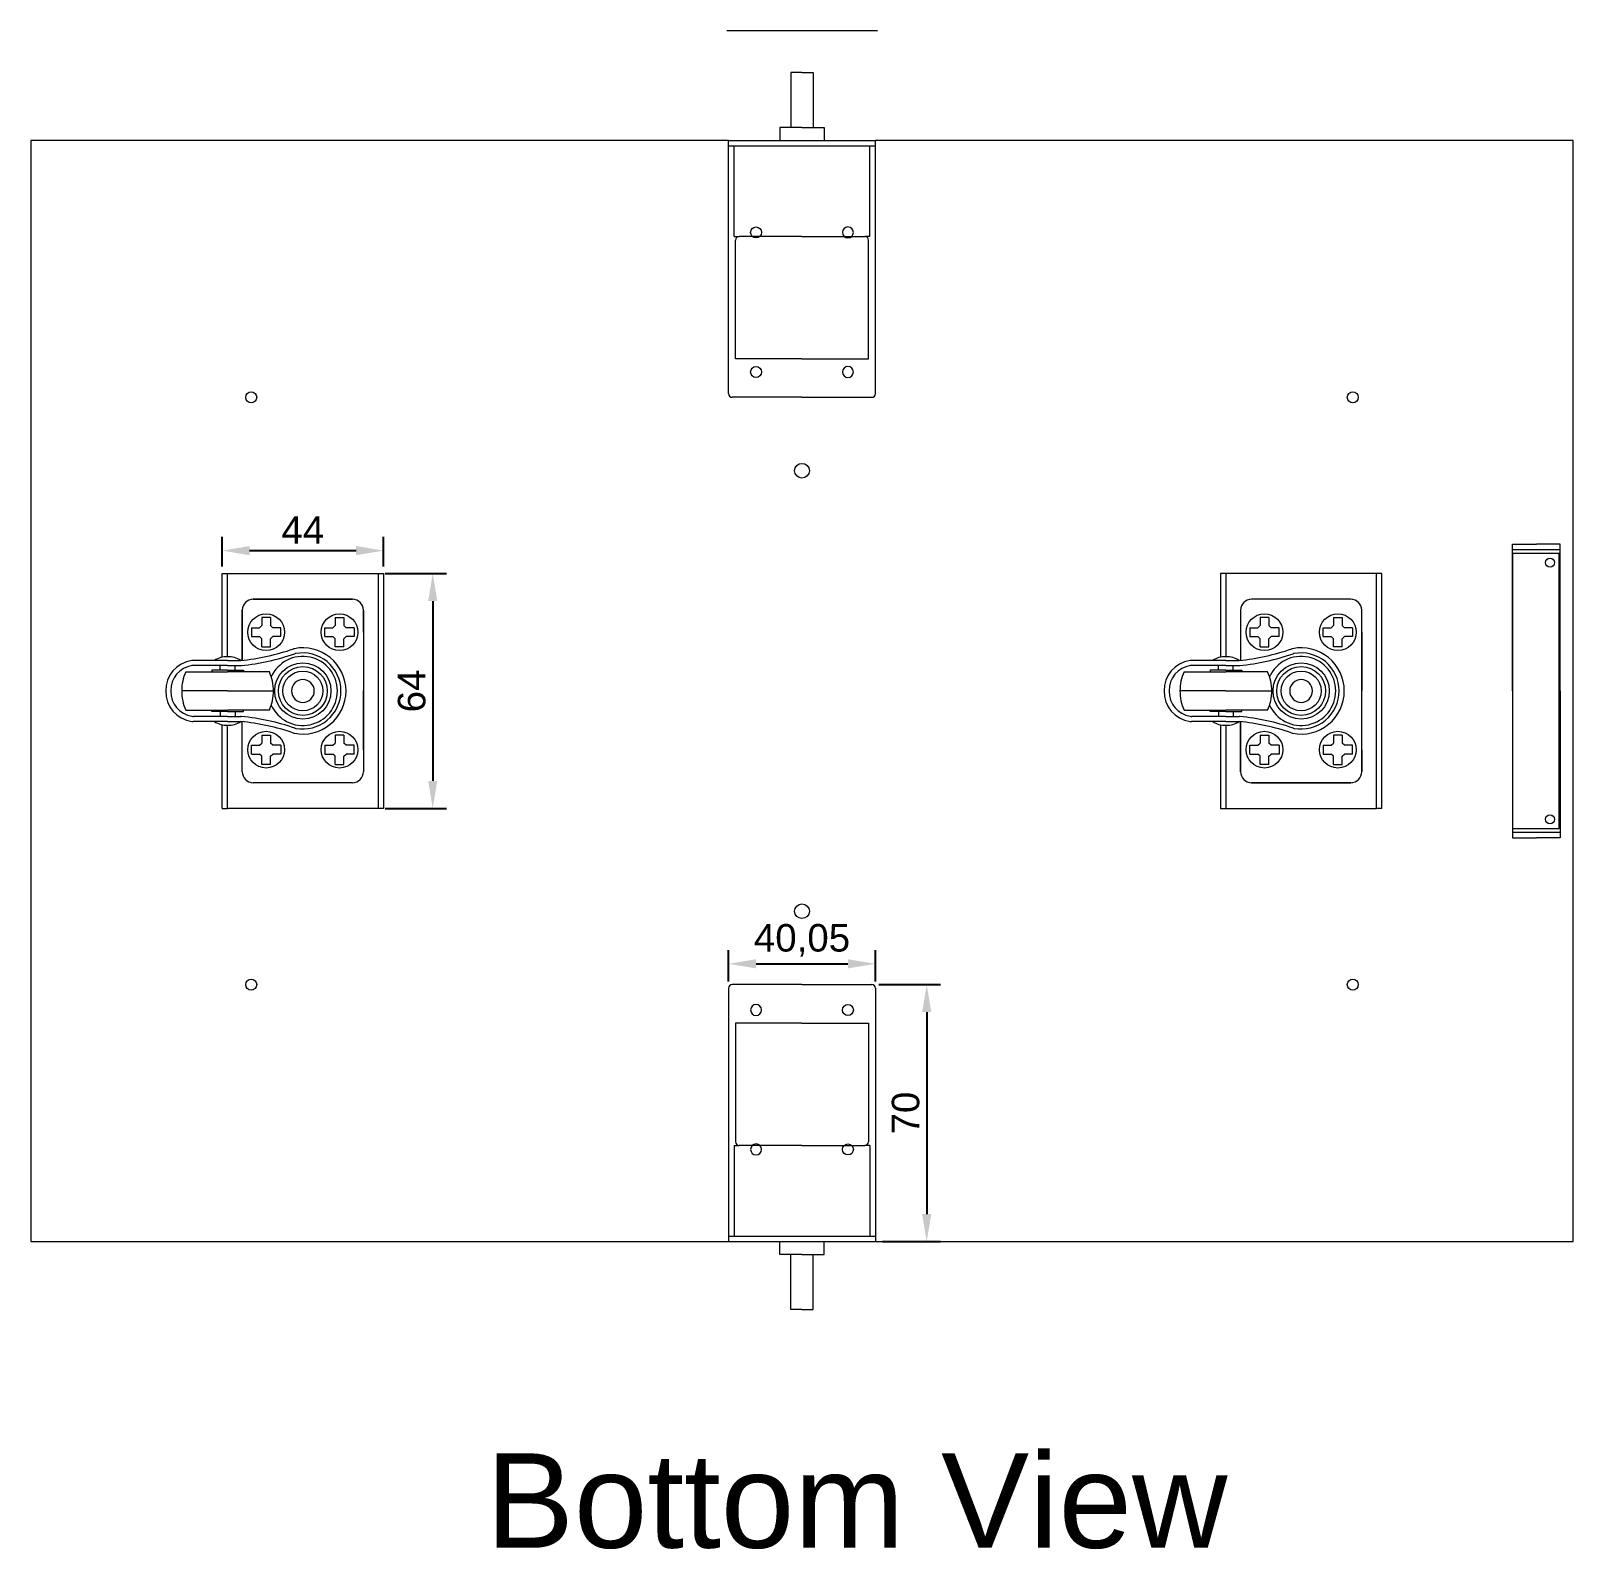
# Model space of a CAD drawing. Header units: millimetres. Extents: x 75 to 1428, y 7 to 1318.
# Drawn here: x 650 to 1070, y 16.2 to 429.8 of the extents above; entities that cross this region are included whole.
import ezdxf

# ---------------------------------------------------------------- set-up
doc = ezdxf.new("R2010")
doc.units = ezdxf.units.MM
doc.layers.get('0').update_dxf_attribs({"lineweight": 5})
doc.layers.add('Dimensions', color=30, linetype='Continuous')
doc.styles.get("Standard").update_dxf_attribs({"font": 'arial.ttf'})
doc.dimstyles.new('ISO-25', dxfattribs={"dimscale": 3, "dimtxt": 2.5, "dimasz": 2.5, "dimexe": 1.25, "dimexo": 0.625, "dimtad": 1, "dimtxsty": 'Standard', "dimcen": 2.5, "dimadec": 0, "dimazin": 0, "dimtfac": 1, "dimtmove": 0, "dimatfit": 3, "dimfxl": 1, "dimarcsym": 0})

# ---------------------------------------------------------------- blocks, each defined once
blk = doc.blocks.new('*U25')
blk.add_circle((0, 0), 1.5)
blk = doc.blocks.new('*U26')
at = {"color": 0, "linetype": 'ByBlock', "lineweight": -2, "transparency": 16777216}
for p in [(0, 0), (0, -38)]:
    blk.add_blockref('*U25', p, dxfattribs=at)
blk = doc.blocks.new('*U27')
blk.add_circle((0, 0), 1.5)
blk = doc.blocks.new('*U28')
at = {"color": 0, "linetype": 'ByBlock', "lineweight": -2, "transparency": 16777216}
for p in [(0, 0), (0, -38)]:
    blk.add_blockref('*U27', p, dxfattribs=at)
blk = doc.blocks.new('*U29')
blk.add_circle((0, 0), 1.5)
blk = doc.blocks.new('*U30')
at = {"color": 0, "linetype": 'ByBlock', "lineweight": -2, "transparency": 16777216}
for p in [(0, 0), (0, -38)]:
    blk.add_blockref('*U29', p, dxfattribs=at)
blk = doc.blocks.new('*U31')
blk.add_circle((0, 0), 1.5)
blk = doc.blocks.new('*U32')
at = {"color": 0, "linetype": 'ByBlock', "lineweight": -2, "transparency": 16777216}
for p in [(0, 0), (0, -38)]:
    blk.add_blockref('*U31', p, dxfattribs=at)
blk = doc.blocks.new('*U55')
for p, q in [((-1.1, 1.1955), (-1.1, -1.1955)), ((-1.1, 1.1955), (1.1, 1.1955)), ((-1.1, -1.1955), (1.1, -1.1955))]:
    blk.add_line(p, q)
blk = doc.blocks.new('*U56')
at = {"color": 0, "linetype": 'ByBlock', "lineweight": -2, "transparency": 16777216}
for p, rotation in [((1154.12, 1221.73), 270.0000000000001), ((1157.02, 1218.83), 180), ((1154.12, 1215.93), 90.00000000000001)]:
    blk.add_blockref('*U55', p, dxfattribs=dict(at, rotation=rotation))
blk.add_blockref('*U55', (1151.22, 1218.83), dxfattribs=at)
blk = doc.blocks.new('*U57')
for p, q in [((-1.1, 1.1955), (-1.1, -1.1955)), ((-1.1, 1.1955), (1.1, 1.1955)), ((-1.1, -1.1955), (1.1, -1.1955))]:
    blk.add_line(p, q)
blk = doc.blocks.new('*U58')
at = {"color": 0, "linetype": 'ByBlock', "lineweight": -2, "transparency": 16777216}
for p, rotation in [((1154.12, 1221.73), 270.0000000000001), ((1157.02, 1218.83), 180), ((1154.12, 1215.93), 90.00000000000001)]:
    blk.add_blockref('*U57', p, dxfattribs=dict(at, rotation=rotation))
blk.add_blockref('*U57', (1151.22, 1218.83), dxfattribs=at)
blk = doc.blocks.new('*U59')
for p, q in [((-1.1, 1.1955), (-1.1, -1.1955)), ((-1.1, 1.1955), (1.1, 1.1955)), ((-1.1, -1.1955), (1.1, -1.1955))]:
    blk.add_line(p, q)
blk = doc.blocks.new('*U60')
at = {"color": 0, "linetype": 'ByBlock', "lineweight": -2, "transparency": 16777216}
for p, rotation in [((1154.12, 1221.73), 270.0000000000001), ((1157.02, 1218.83), 180), ((1154.12, 1215.93), 90.00000000000001)]:
    blk.add_blockref('*U59', p, dxfattribs=dict(at, rotation=rotation))
blk.add_blockref('*U59', (1151.22, 1218.83), dxfattribs=at)
blk = doc.blocks.new('*U61')
for p, q in [((-1.1, 1.1955), (-1.1, -1.1955)), ((-1.1, 1.1955), (1.1, 1.1955)), ((-1.1, -1.1955), (1.1, -1.1955))]:
    blk.add_line(p, q)
blk = doc.blocks.new('*U62')
at = {"color": 0, "linetype": 'ByBlock', "lineweight": -2, "transparency": 16777216}
for p, rotation in [((1154.12, 1221.73), 270.0000000000001), ((1157.02, 1218.83), 180), ((1154.12, 1215.93), 90.00000000000001)]:
    blk.add_blockref('*U61', p, dxfattribs=dict(at, rotation=rotation))
blk.add_blockref('*U61', (1151.22, 1218.83), dxfattribs=at)
blk = doc.blocks.new('Roda (Bottom)')
for p, q in [((-16.5, 22), (-16.5, 8.35)), ((13.5, 25), (-13.5, 25)), ((16.5, 16), (16.5, 22)), ((-11.2, 17.8), (-11.8, 17.2)), ((-8.8, 17.8), (-8.2, 17.2)), ((8.8, 17.8), (8.2, 17.2)), ((11.2, 17.8), (11.8, 17.2)), ((-11.8, 14.8), (-11.2, 14.2)), ((-8.2, 14.8), (-8.8, 14.2)), ((8.2, 14.8), (8.8, 14.2)), ((11.8, 14.8), (11.2, 14.2)), ((16.5, 16), (16.5, 0)), ((-31.88, 5.19), (-20.5, 5.19)), ((-20.5, 8.31), (-29.85, 8.31)), ((-20.5, 6.93), (-29.75, 6.93)), ((-20.5, 5.63), (-24.82, 5.63)), ((-24.82, 5.63), (-24.82, 5.19)), ((-22.53, 5.63), (-22.53, 6.93)), ((-20.5, 8.31), (-16.91, 8.31)), ((-20.5, 6.93), (-16.9, 6.93)), ((-20.5, 5.63), (-16.18, 5.63)), ((-9.12, 5.19), (-20.5, 5.19)), ((-18.47, 5.63), (-18.47, 6.93)), ((-16.18, 5.63), (-16.18, 5.19)), ((-20.5, 0), (-33, 0)), ((-20.5, 0), (-8, 0)), ((16.5, -16), (16.5, 0)), ((-31.88, -5.19), (-20.5, -5.19)), ((-20.5, -8.31), (-29.85, -8.31)), ((-20.5, -6.93), (-29.75, -6.93)), ((-24.82, -5.63), (-24.82, -5.19)), ((-20.5, -5.63), (-24.82, -5.63)), ((-22.53, -5.63), (-22.53, -6.93)), ((-9.12, -5.19), (-20.5, -5.19)), ((-20.5, -5.63), (-16.18, -5.63)), ((-20.5, -6.93), (-16.9, -6.93)), ((-20.5, -8.31), (-16.91, -8.31)), ((-18.47, -5.63), (-18.47, -6.93)), ((-16.5, -22), (-16.5, -8.35)), ((-16.18, -5.63), (-16.18, -5.19)), ((-11.8, -14.8), (-11.2, -14.2)), ((-8.2, -14.8), (-8.8, -14.2)), ((8.2, -14.8), (8.8, -14.2)), ((11.8, -14.8), (11.2, -14.2)), ((16.5, -16), (16.5, -22)), ((-11.2, -17.8), (-11.8, -17.2)), ((-8.8, -17.8), (-8.2, -17.2)), ((8.8, -17.8), (8.2, -17.2)), ((11.2, -17.8), (11.8, -17.2)), ((13.5, -25), (-13.5, -25))]:
    blk.add_line(p, q)
for centre, radius in [((-10, 16), 5), ((10, 16), 5), ((0, 0), 7.66), ((0, 0), 6.65), ((0, 0), 5.43), ((-10, -16), 5), ((10, -16), 5)]:
    blk.add_circle(centre, radius)
for centre, radius, start, end in [((-13.5, 22), 3, 90, 180), ((13.5, 22), 3, 0, 90), ((-20.75, 3.41), 5.93, 87.572, 124.2913), ((-20.25, 3.41), 5.93, 55.7087, 92.428), ((-23.28, 71.63), 63.64, 275.7483, 288.9923), ((-23.28, 71.63), 65.02, 275.8126, 288.91), ((0, 0), 9.41, 204.0311, 155.9689), ((-1.92, 9.56), 2, 101.3356, 108.9923), ((0, 0), 11.75, 0, 101.3356), ((-1.56, 8.23), 2, 100.7313, 108.91), ((0, 0), 10.37, 0, 100.7313), ((-29.16, 0.18), 8.17, 97.5632, 181.2575), ((-29.16, 0.18), 6.8, 98.8288, 181.2575), ((-20.7, 0.06), 12.3, 155.3471, 180.2989), ((-29.85, 5.31), 3, 90, 97.5632), ((-29.75, 3.93), 3, 90, 98.8288), ((-16.9, 8.93), 2, 270, 275.8126), ((-20.3, 0.06), 12.3, 359.7011, 24.6529), ((-29.16, -0.18), 8.17, 178.7425, 262.4368), ((0, 0), 3.1, 0, 180), ((0, 0), 3.1, 180, 0), ((0, 0), 11.75, 258.6644, 0), ((0, 0), 10.37, 259.2687, 0), ((-29.16, -0.18), 6.8, 178.7425, 261.1712), ((-20.7, -0.06), 12.3, 179.7011, 204.6529), ((-20.3, -0.06), 12.3, 335.3471, 0.2989), ((-29.85, -5.31), 3, 262.4368, 270), ((-29.75, -3.93), 3, 261.1712, 270), ((-20.75, -3.41), 5.93, 235.7087, 272.428), ((-20.25, -3.41), 5.93, 267.572, 304.2913), ((-23.28, -71.63), 63.64, 71.0077, 84.2517), ((-16.9, -8.93), 2, 84.1874, 90), ((-23.28, -71.63), 65.02, 71.09, 84.1874), ((-1.92, -9.56), 2, 251.0077, 258.6644), ((-1.56, -8.23), 2, 251.09, 259.2687), ((-13.5, -22), 3, 180, 270), ((13.5, -22), 3, 270, 0)]:
    blk.add_arc(centre, radius, start, end)
blk.add_blockref('*U56', (-1164.12, -1202.83))
at = {"xscale": -1}
blk.add_blockref('*U58', (1164.12, -1202.83), dxfattribs=at)
at = {"xscale": -1, "rotation": 180}
blk.add_blockref('*U60', (-1164.12, 1202.83), dxfattribs=at)
at = {"rotation": 179.9999999999937}
blk.add_blockref('*U62', (1164.12, 1202.83), dxfattribs=at)
blk = doc.blocks.new('*D65')
at = {"layer": 'Defpoints', "color": 0, "transparency": 16777216}
for p in [(880.02, 175.67), (839.98, 169), (880.02, 169)]:
    blk.add_point(p, dxfattribs=at)
at = {"layer": 'Dimensions', "color": 0, "lineweight": -2, "transparency": 16777216}
for p, q in [((839.98, 170.88), (839.98, 179.42)), ((880.02, 170.88), (880.02, 179.42)), ((847.48, 175.67), (872.52, 175.67))]:
    blk.add_line(p, q, dxfattribs=at)
at = {"layer": 'Dimensions', "color": 0, "transparency": 16777216}
for points in [[(847.48, 176.92), (847.48, 174.42), (839.98, 175.67)], [(872.52, 176.92), (872.52, 174.42), (880.02, 175.67)]]:
    blk.add_solid(points, dxfattribs=at)
at = {"layer": 'Dimensions', "color": 0, "transparency": 16777216, "insert": (860, 182.05), "char_height": 7.5, "attachment_point": 5}
blk.add_mtext('40,05', dxfattribs=at)
blk = doc.blocks.new('*D66')
at = {"layer": 'Defpoints', "color": 0, "transparency": 16777216}
for p in [(879.03, 170), (880.03, 100), (893.96, 100)]:
    blk.add_point(p, dxfattribs=at)
at = {"layer": 'Dimensions', "color": 0, "lineweight": -2, "transparency": 16777216}
for p, q in [((880.9, 170), (897.71, 170)), ((893.96, 162.5), (893.96, 107.5)), ((881.9, 100), (897.71, 100))]:
    blk.add_line(p, q, dxfattribs=at)
at = {"layer": 'Dimensions', "color": 0, "transparency": 16777216}
for points in [[(892.71, 162.5), (895.21, 162.5), (893.96, 170)], [(892.71, 107.5), (895.21, 107.5), (893.96, 100)]]:
    blk.add_solid(points, dxfattribs=at)
at = {"layer": 'Dimensions', "color": 0, "transparency": 16777216, "insert": (888.25, 135), "char_height": 7.5, "attachment_point": 5, "rotation": 90}
blk.add_mtext('70', dxfattribs=at)
blk = doc.blocks.new('*D67')
at = {"layer": 'Defpoints', "color": 0, "transparency": 16777216}
for p in [(744.57, 282), (744.57, 218), (759.44, 218)]:
    blk.add_point(p, dxfattribs=at)
at = {"layer": 'Dimensions', "color": 0, "lineweight": -2, "transparency": 16777216}
for p, q in [((746.45, 282), (763.19, 282)), ((759.44, 274.5), (759.44, 225.5)), ((746.45, 218), (763.19, 218))]:
    blk.add_line(p, q, dxfattribs=at)
at = {"layer": 'Dimensions', "color": 0, "transparency": 16777216}
for points in [[(758.19, 274.5), (760.69, 274.5), (759.44, 282)], [(758.19, 225.5), (760.69, 225.5), (759.44, 218)]]:
    blk.add_solid(points, dxfattribs=at)
at = {"layer": 'Dimensions', "color": 0, "transparency": 16777216, "insert": (753.74, 250), "char_height": 7.5, "attachment_point": 5, "rotation": 90}
blk.add_mtext('64', dxfattribs=at)
blk = doc.blocks.new('*D68')
at = {"layer": 'Defpoints', "color": 0, "transparency": 16777216}
for p in [(746.07, 288.23), (702.07, 282), (746.07, 282)]:
    blk.add_point(p, dxfattribs=at)
at = {"layer": 'Dimensions', "color": 0, "lineweight": -2, "transparency": 16777216}
for p, q in [((702.07, 283.88), (702.07, 291.98)), ((746.07, 283.88), (746.07, 291.98)), ((709.57, 288.23), (738.57, 288.23))]:
    blk.add_line(p, q, dxfattribs=at)
at = {"layer": 'Dimensions', "color": 0, "transparency": 16777216}
for points in [[(709.57, 289.48), (709.57, 286.98), (702.07, 288.23)], [(738.57, 289.48), (738.57, 286.98), (746.07, 288.23)]]:
    blk.add_solid(points, dxfattribs=at)
at = {"layer": 'Dimensions', "color": 0, "transparency": 16777216, "insert": (724.07, 293.85), "char_height": 7.5, "attachment_point": 5}
blk.add_mtext('44', dxfattribs=at)

msp = doc.modelspace()

# ---------------------------------------------------------------- linework, layer by layer
for p, q in [((880.577, 429.84), (839.527, 429.84)), ((860, 418.5), (857, 418.5)), ((857, 418.5), (857, 403.5)), ((860, 418.5), (863, 418.5)), ((863, 418.5), (863, 403.5)), ((860, 403.5), (854, 403.5)), ((854, 403.5), (854, 400)), ((860, 403.5), (866, 403.5)), ((866, 403.5), (866, 400)), ((650, 400), (650, 100)), ((839.975, 400), (650, 400)), ((839.975, 331), (839.975, 400)), ((839.975, 400), (880.025, 400)), ((1070, 400), (880.025, 400)), ((880.025, 331), (880.025, 400)), ((1070, 100), (1070, 400)), ((839.975, 398.5), (880.025, 398.5)), ((841.5, 373.8), (841.5, 398.5)), ((878.5, 373.8), (878.5, 398.5)), ((841.5, 373.8), (842.9, 373.8)), ((860, 373.8), (842.9, 373.8)), ((860, 373.8), (877.1, 373.8)), ((878.5, 373.8), (877.1, 373.8)), ((841.9, 340.5), (841.9, 372.8)), ((878.1, 340.5), (878.1, 372.8)), ((860, 340.5), (841.9, 340.5)), ((860, 340.5), (878.1, 340.5)), ((860, 330), (840.975, 330)), ((860, 330), (879.025, 330)), ((1053.5, 250), (1053.5, 290)), ((1053.5, 290), (1060, 290)), ((1066.5, 290), (1060, 290)), ((1066.5, 250), (1066.5, 290)), ((1053.5, 288.5), (1060, 288.5)), ((1066.2, 287.465), (1053.5, 287.465)), ((1053.5, 287.465), (1053.5, 212.535)), ((1060, 288.5), (1066.5, 288.5)), ((1066.2, 212.535), (1066.2, 287.465)), ((702.073, 282), (703.573, 282)), ((702.073, 259.208), (702.073, 282)), ((703.573, 282), (744.573, 282)), ((703.573, 259.335), (703.573, 282)), ((744.573, 282), (744.573, 218)), ((744.573, 282), (746.073, 282)), ((746.073, 282), (746.073, 218)), ((973.927, 282), (973.927, 259.208)), ((975.427, 282), (973.927, 282)), ((1016.427, 282), (975.427, 282)), ((975.427, 282), (975.427, 259.335)), ((1016.427, 250), (1016.427, 282)), ((1017.927, 282), (1016.427, 282)), ((1017.927, 250), (1017.927, 282)), ((710.573, 275), (737.573, 275)), ((1009.427, 275), (982.427, 275)), ((707.573, 258.351), (707.573, 272)), ((740.573, 272), (740.573, 228)), ((979.427, 272), (979.427, 258.351)), ((1012.427, 250), (1012.427, 272)), ((1012.427, 228), (1012.427, 250)), ((1016.427, 218), (1016.427, 250)), ((1017.927, 218), (1017.927, 250)), ((1053.5, 250), (1053.5, 210)), ((1066.5, 250), (1066.5, 210)), ((702.073, 218), (702.073, 240.792)), ((703.573, 218), (703.573, 240.665)), ((707.573, 228), (707.573, 241.649)), ((973.927, 240.792), (973.927, 218)), ((975.427, 240.665), (975.427, 218)), ((979.427, 241.649), (979.427, 228)), ((737.573, 225), (710.573, 225)), ((982.427, 225), (1009.427, 225)), ((702.073, 218), (703.573, 218)), ((744.573, 218), (703.573, 218)), ((746.073, 218), (744.573, 218)), ((973.927, 218), (975.427, 218)), ((975.427, 218), (1016.427, 218)), ((1017.927, 218), (1016.427, 218)), ((1053.5, 212.535), (1066.2, 212.535)), ((1053.5, 211.5), (1060, 211.5)), ((1053.5, 210), (1060, 210)), ((1060, 211.5), (1066.5, 211.5)), ((1066.5, 210), (1060, 210)), ((839.975, 169), (839.975, 100)), ((860, 170), (840.975, 170)), ((860, 170), (879.025, 170)), ((880.025, 169), (880.025, 100)), ((860, 159.5), (841.9, 159.5)), ((841.9, 159.5), (841.9, 127.2)), ((860, 159.5), (878.1, 159.5)), ((878.1, 159.5), (878.1, 127.2)), ((841.5, 126.2), (841.5, 101.5)), ((841.5, 126.2), (842.9, 126.2)), ((860, 126.2), (842.9, 126.2)), ((860, 126.2), (877.1, 126.2)), ((878.5, 126.2), (877.1, 126.2)), ((878.5, 126.2), (878.5, 101.5)), ((839.975, 101.5), (880.025, 101.5)), ((650, 100), (839.975, 100)), ((839.975, 100), (880.025, 100)), ((854, 96.5), (854, 100)), ((866, 96.5), (866, 100)), ((880.025, 100), (1070, 100)), ((860, 96.5), (854, 96.5)), ((857, 81.5), (857, 96.5)), ((860, 96.5), (866, 96.5)), ((863, 81.5), (863, 96.5)), ((860, 81.5), (857, 81.5)), ((860, 81.5), (863, 81.5))]:
    msp.add_line(p, q)
for centre, radius in [((710, 330), 1.5), ((1010, 330), 1.5), ((860, 310), 2), ((1063.7, 284.965), 1.25), ((1063.7, 215.035), 1.25), ((860, 190), 2), ((710, 170), 1.5), ((1010, 170), 1.5)]:
    msp.add_circle(centre, radius)
for centre, radius, start, end in [((842.9, 372.8), 1, 90, 180), ((877.1, 372.8), 1, 0, 90), ((840.975, 331), 1, 180, 270), ((879.025, 331), 1, 270, 0), ((710.573, 272), 3, 90, 180), ((737.573, 272), 3, 0, 90), ((982.427, 272), 3, 90, 180), ((1009.427, 272), 3, 0, 90), ((710.573, 228), 3, 180, 270), ((737.573, 228), 3, 270, 0), ((982.427, 228), 3, 180, 270), ((1009.427, 228), 3, 270, 0), ((840.975, 169), 1, 90, 180), ((879.025, 169), 1, 0, 90), ((842.9, 127.2), 1, 180, 270), ((877.1, 127.2), 1, 270, 0)]:
    msp.add_arc(centre, radius, start, end)

# ---------------------------------------------------------------- block references
for name, p in [('*U26', (847.5, 374.908)), ('Roda (Bottom)', (724.073, 250)), ('Roda (Bottom)', (995.927, 250))]:
    msp.add_blockref(name, p)
at = {"xscale": -1}
msp.add_blockref('*U28', (872.5, 374.908), dxfattribs=at)
at = {"xscale": -1, "rotation": 180}
msp.add_blockref('*U30', (847.5, 125.092), dxfattribs=at)
at = {"rotation": 180}
msp.add_blockref('*U32', (872.5, 125.092), dxfattribs=at)

# ---------------------------------------------------------------- texts
msp.add_text('Bottom View', height=25.75762).set_placement((773.895, 16.559))

# ---------------------------------------------------------------- dimensions: what is measured, and where the dimension line sits
at = {"layer": 'Dimensions'}
dim = msp.add_linear_dim(base=(746.073, 288.227), p1=(702.073, 282), p2=(746.073, 282), dimstyle='ISO-25', dxfattribs=at)
dim.commit()
dim.dimension.update_dxf_attribs({"geometry": '*D68', "text_midpoint": (724.073, 293.852)})
for base, p1, p2, picture, middle in [((759.444, 218), (744.573, 282), (744.573, 218), '*D67', (753.74, 250)), ((893.958, 100), (879.025, 170), (880.025, 100), '*D66', (888.254, 135))]:
    dim = msp.add_linear_dim(base=base, p1=p1, p2=p2, angle=90, dimstyle='ISO-25', dxfattribs=at)
    dim.commit()
    dim.dimension.update_dxf_attribs({"geometry": picture, "text_midpoint": middle})
dim = msp.add_linear_dim(base=(880.025, 175.67), p1=(839.975, 169), p2=(880.025, 169), dimstyle='ISO-25', dxfattribs=at)
dim.commit()
dim.dimension.update_dxf_attribs({"geometry": '*D65', "text_midpoint": (860, 175.67), "dimtype": 160})

doc.saveas('drawing.dxf')
